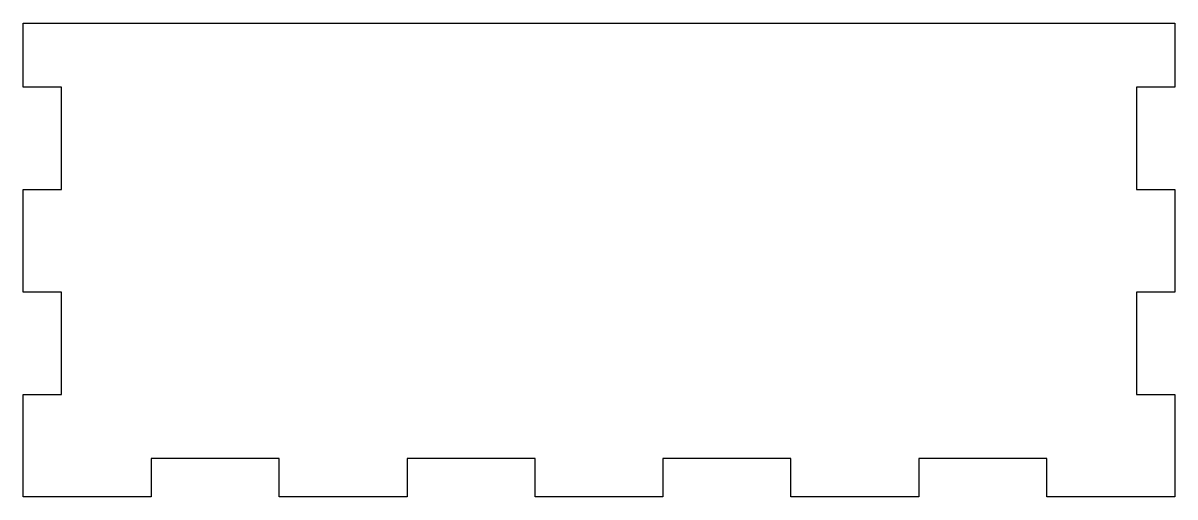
# Model space of a CAD drawing. Header units: millimetres. Extents: x -90 to 0, y 0 to 37.
import ezdxf

# ---------------------------------------------------------------- set-up
doc = ezdxf.new("R2010")
doc.units = ezdxf.units.MM
doc.layers.get('0').update_dxf_attribs({"linetype": 'CONTINUOUS'})

msp = doc.modelspace()

# ---------------------------------------------------------------- linework, layer by layer
msp.add_lwpolyline([(-90, 37), (0, 37), (0, 32), (-3, 32), (-3, 24), (0, 24), (0, 16), (-3, 16), (-3, 8), (0, 8), (0, 0), (-10, 0), (-10, 3), (-20, 3), (-20, 0), (-30, 0), (-30, 3), (-40, 3), (-40, 0), (-50, 0), (-50, 3), (-60, 3), (-60, 0), (-70, 0), (-70, 3), (-80, 3), (-80, 0), (-90, 0), (-90, 8), (-87, 8), (-87, 16), (-90, 16), (-90, 24), (-87, 24), (-87, 32), (-90, 32)], close=True)

doc.saveas('drawing.dxf')
